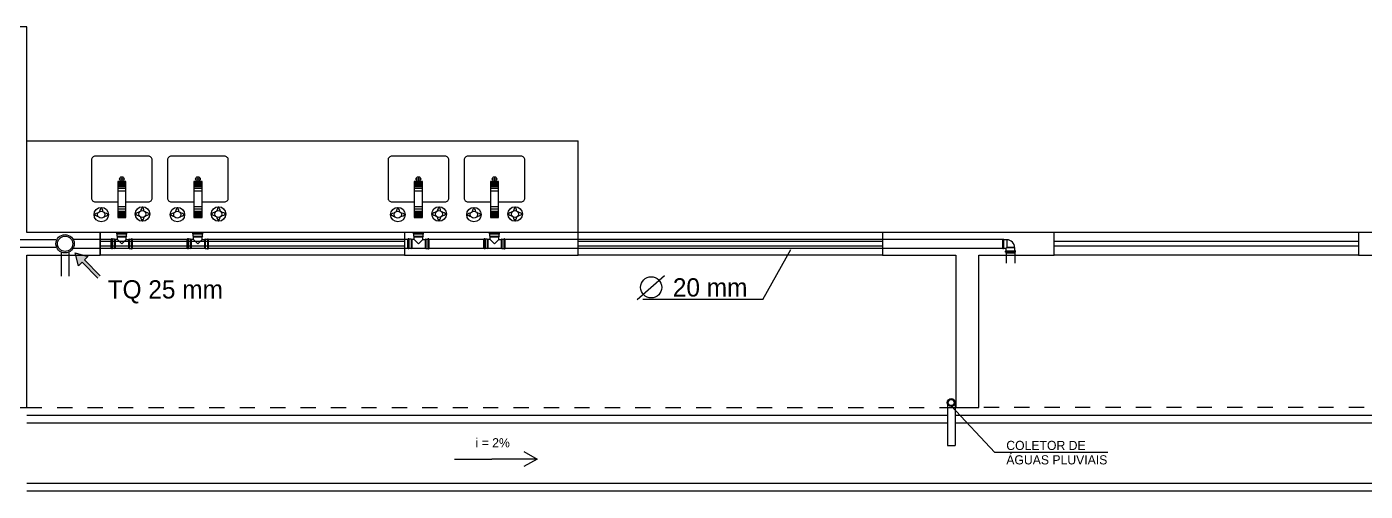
# Model space of a CAD drawing. Header units: millimetres. Extents: x 776 to 1595, y 411 to 1258.
# Drawn here: x 882.78 to 891.58, y 446.99 to 450.04 of the extents above; entities that cross this region are included whole.
import ezdxf

# ---------------------------------------------------------------- set-up
doc = ezdxf.new("R2010")
doc.units = ezdxf.units.MM
doc.linetypes.add('ACAD_ISO03W100', pattern=[30, 12, -18])
doc.linetypes.add('ACAD_ISO05W100', pattern=[33, 24, -3, 0, -3, 0, -3])
for name, color, linetype in [('can01', 1, 'Continuous'), ('can02', 2, 'Continuous'), ('COTAS-TEXTOS', 1, 'Continuous'), ('Fios', 10, 'Continuous'), ('pena 01', 1, 'Continuous'), ('pena01', 1, 'Continuous'), ('pena02', 2, 'Continuous'), ('pena03', 3, 'Continuous'), ('texto hidro', 1, 'Continuous'), ('TIGRECAD', 1, 'Continuous')]:
    doc.layers.add(name, color=color, linetype=linetype)
doc.styles.get("Standard").update_dxf_attribs({"font": 'ERASLGHT.TTF'})

msp = doc.modelspace()

# ---------------------------------------------------------------- hatches: boundary and pattern name
at = {"layer": 'pena01'}
h = msp.add_hatch(color=256, dxfattribs=at)
h.paths.add_polyline_path([(888.8338, 447.5687, 1), (888.8853, 447.5687, 1)])
h.paths.add_polyline_path([(888.879, 447.5688, 1), (888.839, 447.5688, 1)], flags=16)
at = {"layer": 'texto hidro'}
msp.add_hatch(color=256, dxfattribs=at).paths.add_polyline_path([(883.1839, 448.5281), (883.161, 448.5055), (883.2645, 448.4009), (883.2485, 448.3851), (883.1451, 448.4898), (883.1222, 448.4672), (883.1003, 448.551)])

# ---------------------------------------------------------------- linework, layer by layer
at = {"layer": 'can01'}
msp.add_line((885.5932, 447.1977), (885.8399, 447.1977), dxfattribs=at)
for centre, radius in [((888.8595, 447.5687), 0.0258), ((888.859, 447.5688), 0.02)]:
    msp.add_circle(centre, radius, dxfattribs=at)
at = {"layer": 'can02', "color": 0}
for points in [[(882.7818, 447.5364), (882.7818, 448.5364), (883.2651, 448.5364), (883.2651, 448.6864), (882.7818, 448.6864), (882.7818, 450.0364), (882.2818, 450.0364), (882.2818, 449.8864), (882.6318, 449.8864), (882.6318, 447.5364)], [(886.4068, 448.5364), (886.4068, 448.6864), (885.2651, 448.6864), (885.2651, 448.5364)], [(889.0401, 447.5364), (889.0401, 448.5364), (889.536, 448.5364), (889.536, 448.6864), (888.4068, 448.6864), (888.4068, 448.5364), (888.8901, 448.5364), (888.8901, 447.5364)], [(892.6776, 448.5364), (892.6776, 448.6864), (891.536, 448.6864), (891.536, 448.5364)]]:
    msp.add_lwpolyline(points, close=True, dxfattribs=at)
at = {"layer": 'Fios', "color": 0}
for p, q in [((882.7818, 449.2864), (886.4068, 449.2864)), ((886.4068, 448.6864), (886.4068, 449.2864)), ((883.2068, 449.1614), (883.2068, 448.9114)), ((883.5818, 449.1864), (883.2318, 449.1864)), ((883.6068, 448.9114), (883.6068, 449.1614)), ((883.7068, 449.1614), (883.7068, 448.9114)), ((884.0818, 449.1864), (883.7318, 449.1864)), ((884.1068, 448.9114), (884.1068, 449.1614)), ((885.1568, 449.1614), (885.1568, 448.9114)), ((885.5318, 449.1864), (885.1818, 449.1864)), ((885.5568, 448.9114), (885.5568, 449.1614)), ((885.6568, 449.1614), (885.6568, 448.9114)), ((886.0318, 449.1864), (885.6818, 449.1864)), ((886.0568, 448.9114), (886.0568, 449.1614)), ((883.3916, 449.0369), (883.422, 449.0369)), ((883.4068, 449.0521), (883.4068, 449.0217)), ((883.8916, 449.0369), (883.922, 449.0369)), ((883.9068, 449.0521), (883.9068, 449.0217)), ((885.3416, 449.0369), (885.372, 449.0369)), ((885.3568, 449.0521), (885.3568, 449.0217)), ((885.8416, 449.0369), (885.872, 449.0369)), ((885.8568, 449.0521), (885.8568, 449.0217)), ((883.4339, 449.0195), (883.3797, 449.0195)), ((883.3797, 449.0195), (883.3797, 448.7834)), ((883.4339, 449.0165), (883.3797, 449.0165)), ((883.4339, 449.0128), (883.3797, 449.0128)), ((883.4339, 449.0083), (883.3797, 449.0083)), ((883.4339, 449.0024), (883.3797, 449.0024)), ((883.4339, 448.9943), (883.3797, 448.9943)), ((883.4339, 448.985), (883.3797, 448.985)), ((883.4339, 448.9735), (883.3797, 448.9735)), ((883.4339, 448.9561), (883.3797, 448.9561)), ((883.4339, 448.7834), (883.4339, 449.0195)), ((883.8797, 449.0195), (883.8797, 448.7834)), ((883.9339, 449.0195), (883.8797, 449.0195)), ((883.9339, 449.0165), (883.8797, 449.0165)), ((883.9339, 449.0128), (883.8797, 449.0128)), ((883.9339, 449.0083), (883.8797, 449.0083)), ((883.9339, 449.0024), (883.8797, 449.0024)), ((883.9339, 448.9943), (883.8797, 448.9943)), ((883.9339, 448.985), (883.8797, 448.985)), ((883.9339, 448.9735), (883.8797, 448.9735)), ((883.9339, 448.9561), (883.8797, 448.9561)), ((883.9339, 448.7834), (883.9339, 449.0195)), ((885.3297, 449.0195), (885.3297, 448.7834)), ((885.3839, 449.0195), (885.3297, 449.0195)), ((885.3839, 449.0165), (885.3297, 449.0165)), ((885.3839, 449.0128), (885.3297, 449.0128)), ((885.3839, 449.0083), (885.3297, 449.0083)), ((885.3839, 449.0024), (885.3297, 449.0024)), ((885.3839, 448.9943), (885.3297, 448.9943)), ((885.3839, 448.985), (885.3297, 448.985)), ((885.3839, 448.9735), (885.3297, 448.9735)), ((885.3839, 448.9561), (885.3297, 448.9561)), ((885.3839, 448.7834), (885.3839, 449.0195)), ((885.8839, 449.0195), (885.8297, 449.0195)), ((885.8297, 449.0195), (885.8297, 448.7834)), ((885.8839, 449.0165), (885.8297, 449.0165)), ((885.8839, 449.0128), (885.8297, 449.0128)), ((885.8839, 449.0083), (885.8297, 449.0083)), ((885.8839, 449.0024), (885.8297, 449.0024)), ((885.8839, 448.9943), (885.8297, 448.9943)), ((885.8839, 448.985), (885.8297, 448.985)), ((885.8839, 448.9735), (885.8297, 448.9735)), ((885.8839, 448.9561), (885.8297, 448.9561)), ((885.8839, 448.7834), (885.8839, 449.0195)), ((883.2318, 448.8864), (883.3797, 448.8864)), ((883.4339, 448.8546), (883.3797, 448.8546)), ((883.4339, 448.8864), (883.5818, 448.8864)), ((883.7318, 448.8864), (883.8797, 448.8864)), ((883.9339, 448.8546), (883.8797, 448.8546)), ((883.9339, 448.8864), (884.0818, 448.8864)), ((885.1818, 448.8864), (885.3297, 448.8864)), ((885.3839, 448.8546), (885.3297, 448.8546)), ((885.3839, 448.8864), (885.5318, 448.8864)), ((885.6818, 448.8864), (885.8297, 448.8864)), ((885.8839, 448.8546), (885.8297, 448.8546)), ((885.8839, 448.8864), (886.0318, 448.8864)), ((883.4339, 448.8383), (883.3797, 448.8383)), ((883.4339, 448.8231), (883.3797, 448.8231)), ((883.4339, 448.8139), (883.3797, 448.8139)), ((883.4339, 448.8068), (883.3797, 448.8068)), ((883.4339, 448.8001), (883.3797, 448.8001)), ((883.4339, 448.7942), (883.3797, 448.7942)), ((883.4339, 448.7905), (883.3797, 448.7905)), ((883.4339, 448.7883), (883.3797, 448.7883)), ((883.4339, 448.7861), (883.3797, 448.7861)), ((883.4339, 448.785), (883.3797, 448.785)), ((883.3797, 448.7834), (883.4339, 448.7834)), ((883.9339, 448.8383), (883.8797, 448.8383)), ((883.9339, 448.8231), (883.8797, 448.8231)), ((883.9339, 448.8139), (883.8797, 448.8139)), ((883.9339, 448.8068), (883.8797, 448.8068)), ((883.9339, 448.8001), (883.8797, 448.8001)), ((883.9339, 448.7942), (883.8797, 448.7942)), ((883.9339, 448.7905), (883.8797, 448.7905)), ((883.9339, 448.7883), (883.8797, 448.7883)), ((883.9339, 448.7861), (883.8797, 448.7861)), ((883.9339, 448.785), (883.8797, 448.785)), ((883.8797, 448.7834), (883.9339, 448.7834)), ((885.3839, 448.8383), (885.3297, 448.8383)), ((885.3839, 448.8231), (885.3297, 448.8231)), ((885.3839, 448.8139), (885.3297, 448.8139)), ((885.3839, 448.8068), (885.3297, 448.8068)), ((885.3839, 448.8001), (885.3297, 448.8001)), ((885.3839, 448.7942), (885.3297, 448.7942)), ((885.3839, 448.7905), (885.3297, 448.7905)), ((885.3839, 448.7883), (885.3297, 448.7883)), ((885.3839, 448.7861), (885.3297, 448.7861)), ((885.3839, 448.785), (885.3297, 448.785)), ((885.3297, 448.7834), (885.3839, 448.7834)), ((885.8839, 448.8383), (885.8297, 448.8383)), ((885.8839, 448.8231), (885.8297, 448.8231)), ((885.8839, 448.8139), (885.8297, 448.8139)), ((885.8839, 448.8068), (885.8297, 448.8068)), ((885.8839, 448.8001), (885.8297, 448.8001)), ((885.8839, 448.7942), (885.8297, 448.7942)), ((885.8839, 448.7905), (885.8297, 448.7905)), ((885.8839, 448.7883), (885.8297, 448.7883)), ((885.8839, 448.7861), (885.8297, 448.7861)), ((885.8839, 448.785), (885.8297, 448.785)), ((885.8297, 448.7834), (885.8839, 448.7834))]:
    msp.add_line(p, q, dxfattribs=at)
for centre, radius in [((883.4068, 449.0369), 0.0152), ((883.9068, 449.0369), 0.0152), ((885.3568, 449.0369), 0.0152), ((885.8568, 449.0369), 0.0152), ((883.2718, 448.8029), 0.0477), ((883.5425, 448.807), 0.0477), ((883.7718, 448.8029), 0.0477), ((884.0425, 448.807), 0.0477), ((885.2218, 448.8029), 0.0477), ((885.4925, 448.807), 0.0477), ((885.7218, 448.8029), 0.0477), ((885.9925, 448.807), 0.0477), ((883.271, 448.8027), 0.0233), ((883.5416, 448.8068), 0.0233), ((883.771, 448.8027), 0.0233), ((884.0416, 448.8068), 0.0233), ((885.221, 448.8027), 0.0233), ((885.4916, 448.8068), 0.0233), ((885.721, 448.8027), 0.0233), ((885.9916, 448.8068), 0.0233)]:
    msp.add_circle(centre, radius, dxfattribs=at)
for centre, radius, start, end in [((883.2318, 449.1614), 0.025, 89.99996, 180.00004), ((883.5818, 449.1614), 0.025, 359.99996, 90.00004), ((883.7318, 449.1614), 0.025, 89.99996, 180.00004), ((884.0818, 449.1614), 0.025, 359.99996, 90.00004), ((885.1818, 449.1614), 0.025, 89.99996, 180.00004), ((885.5318, 449.1614), 0.025, 359.99996, 90.00004), ((885.6818, 449.1614), 0.025, 89.99996, 180.00004), ((886.0318, 449.1614), 0.025, 359.99996, 90.00004), ((883.2318, 448.9114), 0.025, 179.99996, 270.00004), ((883.3445, 448.8021), 0.0871, 146.18121, 165.97518), ((883.1986, 448.8037), 0.0871, 12.19895, 32.50746), ((883.6151, 448.8061), 0.0871, 146.18121, 165.97518), ((883.4692, 448.8078), 0.0871, 12.19895, 32.50746), ((883.5818, 448.9114), 0.025, 269.99996, 0.00004), ((883.7318, 448.9114), 0.025, 179.99996, 270.00004), ((883.8445, 448.8021), 0.0871, 146.18121, 165.97518), ((883.6986, 448.8037), 0.0871, 12.19895, 32.50746), ((884.1151, 448.8061), 0.0871, 146.18121, 165.97518), ((883.9692, 448.8078), 0.0871, 12.19895, 32.50746), ((884.0818, 448.9114), 0.025, 269.99996, 0.00004), ((885.1818, 448.9114), 0.025, 179.99996, 270.00004), ((885.2945, 448.8021), 0.0871, 146.18121, 165.97518), ((885.1486, 448.8037), 0.0871, 12.19895, 32.50746), ((885.5651, 448.8061), 0.0871, 146.18121, 165.97518), ((885.4192, 448.8078), 0.0871, 12.19895, 32.50746), ((885.5318, 448.9114), 0.025, 269.99996, 0.00004), ((885.6818, 448.9114), 0.025, 179.99996, 270.00004), ((885.7945, 448.8021), 0.0871, 146.18121, 165.97518), ((885.6486, 448.8037), 0.0871, 12.19895, 32.50746), ((886.0651, 448.8061), 0.0871, 146.18121, 165.97518), ((885.9192, 448.8078), 0.0871, 12.19895, 32.50746), ((886.0318, 448.9114), 0.025, 269.99996, 0.00004), ((883.2718, 448.73), 0.0871, 103.87427, 123.16312), ((883.2718, 448.8758), 0.0871, 236.83688, 255.95713), ((883.2718, 448.73), 0.0871, 56.83688, 77.49214), ((883.2718, 448.8758), 0.0871, 282.68337, 303.16312), ((883.5425, 448.734), 0.0871, 103.87427, 123.16312), ((883.5425, 448.8799), 0.0871, 236.83688, 255.95713), ((883.6151, 448.8061), 0.0871, 193.01879, 212.50746), ((883.4692, 448.8078), 0.0871, 326.18121, 346.17978), ((883.5425, 448.734), 0.0871, 56.83688, 77.49214), ((883.5425, 448.8799), 0.0871, 282.68337, 303.16312), ((883.7718, 448.73), 0.0871, 103.87427, 123.16312), ((883.7718, 448.8758), 0.0871, 236.83688, 255.95713), ((883.7718, 448.73), 0.0871, 56.83688, 77.49214), ((883.7718, 448.8758), 0.0871, 282.68337, 303.16312), ((884.0425, 448.734), 0.0871, 103.87427, 123.16312), ((884.0425, 448.8799), 0.0871, 236.83688, 255.95713), ((884.1151, 448.8061), 0.0871, 193.01879, 212.50746), ((883.9692, 448.8078), 0.0871, 326.18121, 346.17978), ((884.0425, 448.734), 0.0871, 56.83688, 77.49214), ((884.0425, 448.8799), 0.0871, 282.68337, 303.16312), ((885.2218, 448.73), 0.0871, 103.87427, 123.16312), ((885.2218, 448.8758), 0.0871, 236.83688, 255.95713), ((885.2218, 448.73), 0.0871, 56.83688, 77.49214), ((885.2218, 448.8758), 0.0871, 282.68337, 303.16312), ((885.4925, 448.734), 0.0871, 103.87427, 123.16312), ((885.4925, 448.8799), 0.0871, 236.83688, 255.95713), ((885.5651, 448.8061), 0.0871, 193.01879, 212.50746), ((885.4192, 448.8078), 0.0871, 326.18121, 346.17978), ((885.4925, 448.734), 0.0871, 56.83688, 77.49214), ((885.4925, 448.8799), 0.0871, 282.68337, 303.16312), ((885.7218, 448.73), 0.0871, 103.87427, 123.16312), ((885.7218, 448.8758), 0.0871, 236.83688, 255.95713), ((885.7218, 448.73), 0.0871, 56.83688, 77.49214), ((885.7218, 448.8758), 0.0871, 282.68337, 303.16312), ((885.9925, 448.734), 0.0871, 103.87427, 123.16312), ((885.9925, 448.8799), 0.0871, 236.83688, 255.95713), ((886.0651, 448.8061), 0.0871, 193.01879, 212.50746), ((885.9192, 448.8078), 0.0871, 326.18121, 346.17978), ((885.9925, 448.734), 0.0871, 56.83688, 77.49214), ((885.9925, 448.8799), 0.0871, 282.68337, 303.16312)]:
    msp.add_arc(centre, radius, start, end, dxfattribs=at)
at = {"layer": 'pena 01', "color": 0, "linetype": 'ACAD_ISO03W100', "ltscale": 0.005}
for p, q in [((882.7818, 447.5364), (888.8901, 447.5364)), ((895.1735, 447.5364), (889.0401, 447.5364))]:
    msp.add_line(p, q, dxfattribs=at)
at = {"layer": 'pena01', "color": 0}
for p, q in [((885.2651, 448.6864), (883.2651, 448.6864)), ((888.4068, 448.6864), (886.4068, 448.6864)), ((891.536, 448.6864), (889.536, 448.6864)), ((885.2651, 448.5364), (883.2651, 448.5364)), ((888.4068, 448.5364), (886.4068, 448.5364)), ((891.536, 448.5364), (889.536, 448.5364))]:
    msp.add_line(p, q, dxfattribs=at)
at = {"layer": 'pena01'}
for p, q in [((882.7818, 447.4864), (888.8338, 447.4864)), ((888.8853, 447.4864), (895.1189, 447.4864)), ((882.7818, 447.4364), (888.8338, 447.4364)), ((888.8853, 447.4364), (895.1189, 447.4364)), ((901.6818, 447.0364), (882.7818, 447.0364)), ((901.7318, 446.9864), (882.7818, 446.9864))]:
    msp.add_line(p, q, dxfattribs=at)
at = {"layer": 'pena02', "color": 0}
for p, q in [((883.2651, 448.6864), (883.2651, 448.5364)), ((885.2651, 448.6264), (883.2651, 448.6264)), ((885.2651, 448.5964), (883.2651, 448.5964)), ((888.4068, 448.6264), (886.4068, 448.6264)), ((888.4068, 448.5964), (886.4068, 448.5964)), ((891.536, 448.6264), (889.536, 448.6264)), ((891.536, 448.5964), (889.536, 448.5964))]:
    msp.add_line(p, q, dxfattribs=at)
at = {"layer": 'pena02'}
for p, q in [((888.8338, 447.5688), (888.8338, 447.2856)), ((888.8853, 447.5687), (888.8853, 447.2856)), ((888.8338, 447.2856), (888.8853, 447.2856))]:
    msp.add_line(p, q, dxfattribs=at)
at = {"layer": 'pena03', "color": 0}
for p in [(883.3735, 448.6864), (883.8735, 448.6864), (885.3235, 448.6864), (885.8235, 448.6864)]:
    msp.add_point(p, dxfattribs=at)
at = {"layer": 'texto hidro', "linetype": 'ACAD_ISO05W100', "ltscale": 0.01}
for p, q in [((882.9737, 448.6368), (880.1106, 448.6368)), ((882.9737, 448.586), (880.1106, 448.586))]:
    msp.add_line(p, q, dxfattribs=at)
at = {"layer": 'texto hidro'}
for p, q in [((883.0083, 448.557), (883.0083, 448.3987)), ((883.0591, 448.557), (883.0591, 448.3987)), ((883.161, 448.5055), (883.2645, 448.4009)), ((883.1451, 448.4898), (883.2485, 448.3851))]:
    msp.add_line(p, q, dxfattribs=at)
msp.add_lwpolyline([(883.1451, 448.4898), (883.1222, 448.4672), (883.1003, 448.551), (883.1839, 448.5281), (883.161, 448.5055)], dxfattribs=at)
for radius in [0.06, 0.05]:
    msp.add_circle((883.0337, 448.6114), radius, dxfattribs=at)
at = {"layer": 'TIGRECAD'}
for p, q in [((883.3744, 448.6772), (883.3744, 448.6801)), ((883.3761, 448.6815), (883.3758, 448.6815)), ((883.3758, 448.6815), (883.4378, 448.6815)), ((883.3761, 448.6757), (883.3758, 448.6757)), ((883.3758, 448.6757), (883.4378, 448.6757)), ((883.3765, 448.6819), (883.3765, 448.684)), ((883.4371, 448.684), (883.3765, 448.684)), ((883.3765, 448.662), (883.3765, 448.6753)), ((883.4371, 448.6819), (883.4371, 448.684)), ((883.4371, 448.662), (883.4371, 448.6753)), ((883.4375, 448.6815), (883.4378, 448.6815)), ((883.4375, 448.6757), (883.4378, 448.6757)), ((883.4392, 448.6772), (883.4392, 448.6801)), ((883.8744, 448.6772), (883.8744, 448.6801)), ((883.8761, 448.6815), (883.8758, 448.6815)), ((883.8758, 448.6815), (883.9378, 448.6815)), ((883.8761, 448.6757), (883.8758, 448.6757)), ((883.8758, 448.6757), (883.9378, 448.6757)), ((883.8765, 448.6819), (883.8765, 448.684)), ((883.9371, 448.684), (883.8765, 448.684)), ((883.8765, 448.662), (883.8765, 448.6753)), ((883.9371, 448.6819), (883.9371, 448.684)), ((883.9371, 448.662), (883.9371, 448.6753)), ((883.9375, 448.6815), (883.9378, 448.6815)), ((883.9375, 448.6757), (883.9378, 448.6757)), ((883.9392, 448.6772), (883.9392, 448.6801)), ((885.3244, 448.6772), (885.3244, 448.6801)), ((885.3261, 448.6815), (885.3258, 448.6815)), ((885.3258, 448.6815), (885.3878, 448.6815)), ((885.3261, 448.6757), (885.3258, 448.6757)), ((885.3258, 448.6757), (885.3878, 448.6757)), ((885.3265, 448.6819), (885.3265, 448.684)), ((885.3871, 448.684), (885.3265, 448.684)), ((885.3265, 448.662), (885.3265, 448.6753)), ((885.3871, 448.6819), (885.3871, 448.684)), ((885.3871, 448.662), (885.3871, 448.6753)), ((885.3875, 448.6815), (885.3878, 448.6815)), ((885.3875, 448.6757), (885.3878, 448.6757)), ((885.3892, 448.6772), (885.3892, 448.6801)), ((885.8244, 448.6772), (885.8244, 448.6801)), ((885.8258, 448.6815), (885.8878, 448.6815)), ((885.8261, 448.6815), (885.8258, 448.6815)), ((885.8258, 448.6757), (885.8878, 448.6757)), ((885.8261, 448.6757), (885.8258, 448.6757)), ((885.8871, 448.684), (885.8265, 448.684)), ((885.8265, 448.6819), (885.8265, 448.684)), ((885.8265, 448.662), (885.8265, 448.6753)), ((885.8871, 448.6819), (885.8871, 448.684)), ((885.8871, 448.662), (885.8871, 448.6753)), ((885.8875, 448.6815), (885.8878, 448.6815)), ((885.8875, 448.6757), (885.8878, 448.6757)), ((885.8892, 448.6772), (885.8892, 448.6801)), ((883.0861, 448.6407), (883.3364, 448.6407)), ((883.3364, 448.5811), (883.3364, 448.6417)), ((883.3384, 448.6417), (883.3364, 448.6417)), ((883.3389, 448.6424), (883.3389, 448.5804)), ((883.3432, 448.6438), (883.3403, 448.6438)), ((883.3446, 448.6424), (883.3446, 448.5804)), ((883.3583, 448.6417), (883.3451, 448.6417)), ((883.3583, 448.6417), (883.3583, 448.5811)), ((883.3585, 448.6416), (883.363, 448.6404)), ((883.3778, 448.6404), (883.363, 448.6404)), ((883.363, 448.6404), (883.363, 448.5823)), ((883.3765, 448.662), (883.4371, 448.662)), ((883.3766, 448.6619), (883.3778, 448.6574)), ((883.3778, 448.6404), (883.3778, 448.6574)), ((883.3778, 448.6574), (883.4358, 448.6574)), ((883.3778, 448.6404), (883.4068, 448.6114)), ((883.4358, 448.6404), (883.4068, 448.6114)), ((883.4371, 448.6619), (883.4358, 448.6574)), ((883.4358, 448.6404), (883.4358, 448.6574)), ((883.4358, 448.6404), (883.4506, 448.6404)), ((883.4551, 448.6416), (883.4506, 448.6404)), ((883.4506, 448.6404), (883.4506, 448.5823)), ((883.4553, 448.6417), (883.4685, 448.6417)), ((883.4553, 448.6417), (883.4553, 448.5811)), ((883.469, 448.6424), (883.469, 448.5804)), ((883.4704, 448.6438), (883.4733, 448.6438)), ((883.4747, 448.6424), (883.4747, 448.5804)), ((883.4752, 448.6417), (883.4772, 448.6417)), ((883.4772, 448.5811), (883.4772, 448.6417)), ((883.4772, 448.6407), (883.8364, 448.6407)), ((883.8364, 448.5811), (883.8364, 448.6417)), ((883.8384, 448.6417), (883.8364, 448.6417)), ((883.8389, 448.6424), (883.8389, 448.5804)), ((883.8432, 448.6438), (883.8403, 448.6438)), ((883.8446, 448.6424), (883.8446, 448.5804)), ((883.8583, 448.6417), (883.8451, 448.6417)), ((883.8583, 448.6417), (883.8583, 448.5811)), ((883.8585, 448.6416), (883.863, 448.6404)), ((883.8778, 448.6404), (883.863, 448.6404)), ((883.863, 448.6404), (883.863, 448.5823)), ((883.8765, 448.662), (883.9371, 448.662)), ((883.8766, 448.6619), (883.8778, 448.6574)), ((883.8778, 448.6404), (883.8778, 448.6574)), ((883.8778, 448.6574), (883.9358, 448.6574)), ((883.8778, 448.6404), (883.9068, 448.6114)), ((883.9358, 448.6404), (883.9068, 448.6114)), ((883.9371, 448.6619), (883.9358, 448.6574)), ((883.9358, 448.6404), (883.9358, 448.6574)), ((883.9358, 448.6404), (883.9506, 448.6404)), ((883.9551, 448.6416), (883.9506, 448.6404)), ((883.9506, 448.6404), (883.9506, 448.5823)), ((883.9553, 448.6417), (883.9685, 448.6417)), ((883.9553, 448.6417), (883.9553, 448.5811)), ((883.969, 448.6424), (883.969, 448.5804)), ((883.9704, 448.6438), (883.9733, 448.6438)), ((883.9747, 448.6424), (883.9747, 448.5804)), ((883.9752, 448.6417), (883.9772, 448.6417)), ((883.9772, 448.5811), (883.9772, 448.6417)), ((883.9772, 448.6407), (885.2864, 448.6407)), ((885.2864, 448.5811), (885.2864, 448.6417)), ((885.2884, 448.6417), (885.2864, 448.6417)), ((885.2889, 448.6424), (885.2889, 448.5804)), ((885.2932, 448.6438), (885.2903, 448.6438)), ((885.2946, 448.6424), (885.2946, 448.5804)), ((885.3083, 448.6417), (885.2951, 448.6417)), ((885.3083, 448.6417), (885.3083, 448.5811)), ((885.3085, 448.6416), (885.313, 448.6404)), ((885.3278, 448.6404), (885.313, 448.6404)), ((885.313, 448.6404), (885.313, 448.5823)), ((885.3265, 448.662), (885.3871, 448.662)), ((885.3266, 448.6619), (885.3278, 448.6574)), ((885.3278, 448.6404), (885.3278, 448.6574)), ((885.3278, 448.6574), (885.3858, 448.6574)), ((885.3278, 448.6404), (885.3568, 448.6114)), ((885.3858, 448.6404), (885.3568, 448.6114)), ((885.3871, 448.6619), (885.3858, 448.6574)), ((885.3858, 448.6404), (885.3858, 448.6574)), ((885.3858, 448.6404), (885.4006, 448.6404)), ((885.4051, 448.6416), (885.4006, 448.6404)), ((885.4006, 448.6404), (885.4006, 448.5823)), ((885.4053, 448.6417), (885.4185, 448.6417)), ((885.4053, 448.6417), (885.4053, 448.5811)), ((885.419, 448.6424), (885.419, 448.5804)), ((885.4204, 448.6438), (885.4233, 448.6438)), ((885.4247, 448.6424), (885.4247, 448.5804)), ((885.4252, 448.6417), (885.4272, 448.6417)), ((885.4272, 448.5811), (885.4272, 448.6417)), ((885.4272, 448.6407), (885.7864, 448.6407)), ((885.7884, 448.6417), (885.7864, 448.6417)), ((885.7864, 448.5811), (885.7864, 448.6417)), ((885.7889, 448.6424), (885.7889, 448.5804)), ((885.7932, 448.6438), (885.7903, 448.6438)), ((885.7946, 448.6424), (885.7946, 448.5804)), ((885.8083, 448.6417), (885.7951, 448.6417)), ((885.8083, 448.6417), (885.8083, 448.5811)), ((885.8085, 448.6416), (885.813, 448.6404)), ((885.813, 448.6404), (885.813, 448.5823)), ((885.8278, 448.6404), (885.813, 448.6404)), ((885.8265, 448.662), (885.8871, 448.662)), ((885.8266, 448.6619), (885.8278, 448.6574)), ((885.8278, 448.6574), (885.8858, 448.6574)), ((885.8278, 448.6404), (885.8278, 448.6574)), ((885.8278, 448.6404), (885.8568, 448.6114)), ((885.8858, 448.6404), (885.8568, 448.6114)), ((885.8871, 448.6619), (885.8858, 448.6574)), ((885.8858, 448.6404), (885.8858, 448.6574)), ((885.8858, 448.6404), (885.9006, 448.6404)), ((885.9051, 448.6416), (885.9006, 448.6404)), ((885.9006, 448.6404), (885.9006, 448.5823)), ((885.9053, 448.6417), (885.9053, 448.5811)), ((885.9053, 448.6417), (885.9185, 448.6417)), ((885.919, 448.6424), (885.919, 448.5804)), ((885.9204, 448.6438), (885.9233, 448.6438)), ((885.9247, 448.6424), (885.9247, 448.5804)), ((885.9252, 448.6417), (885.9272, 448.6417)), ((885.9272, 448.5811), (885.9272, 448.6417)), ((885.9272, 448.6407), (889.2036, 448.6407)), ((889.1984, 448.6407), (889.2036, 448.6407)), ((889.1984, 448.5814), (889.1984, 448.6407)), ((889.2036, 448.6407), (889.2049, 448.6394)), ((889.2036, 448.5814), (889.2036, 448.6407)), ((889.2049, 448.6394), (889.2244, 448.6394)), ((889.2049, 448.5827), (889.2049, 448.6394)), ((889.2244, 448.5852), (889.2205, 448.5827)), ((889.2244, 448.6394), (889.2244, 448.5852)), ((889.2244, 448.6394), (889.226, 448.6378)), ((889.2244, 448.5852), (889.226, 448.5863)), ((889.226, 448.5863), (889.226, 448.6378)), ((889.2759, 448.5863), (889.226, 448.5863)), ((889.2759, 448.5863), (889.2759, 448.5866)), ((889.2778, 448.5844), (889.2759, 448.5863)), ((883.0861, 448.5821), (883.3364, 448.5821)), ((883.3384, 448.5811), (883.3364, 448.5811)), ((883.3389, 448.5807), (883.3389, 448.5804)), ((883.3432, 448.5789), (883.3403, 448.5789)), ((883.3446, 448.5807), (883.3446, 448.5804)), ((883.3583, 448.5811), (883.3451, 448.5811)), ((883.3585, 448.5811), (883.363, 448.5823)), ((883.363, 448.5823), (883.4506, 448.5823)), ((883.4551, 448.5811), (883.4506, 448.5823)), ((883.4553, 448.5811), (883.4685, 448.5811)), ((883.469, 448.5807), (883.469, 448.5804)), ((883.4704, 448.5789), (883.4733, 448.5789)), ((883.4747, 448.5807), (883.4747, 448.5804)), ((883.4752, 448.5811), (883.4772, 448.5811)), ((883.4772, 448.5821), (883.8364, 448.5821)), ((883.8384, 448.5811), (883.8364, 448.5811)), ((883.8389, 448.5807), (883.8389, 448.5804)), ((883.8432, 448.5789), (883.8403, 448.5789)), ((883.8446, 448.5807), (883.8446, 448.5804)), ((883.8583, 448.5811), (883.8451, 448.5811)), ((883.8585, 448.5811), (883.863, 448.5823)), ((883.863, 448.5823), (883.9506, 448.5823)), ((883.9551, 448.5811), (883.9506, 448.5823)), ((883.9553, 448.5811), (883.9685, 448.5811)), ((883.969, 448.5807), (883.969, 448.5804)), ((883.9704, 448.5789), (883.9733, 448.5789)), ((883.9747, 448.5807), (883.9747, 448.5804)), ((883.9752, 448.5811), (883.9772, 448.5811)), ((883.9772, 448.5821), (885.2864, 448.5821)), ((885.2884, 448.5811), (885.2864, 448.5811)), ((885.2889, 448.5807), (885.2889, 448.5804)), ((885.2932, 448.5789), (885.2903, 448.5789)), ((885.2946, 448.5807), (885.2946, 448.5804)), ((885.3083, 448.5811), (885.2951, 448.5811)), ((885.3085, 448.5811), (885.313, 448.5823)), ((885.313, 448.5823), (885.4006, 448.5823)), ((885.4051, 448.5811), (885.4006, 448.5823)), ((885.4053, 448.5811), (885.4185, 448.5811)), ((885.419, 448.5807), (885.419, 448.5804)), ((885.4204, 448.5789), (885.4233, 448.5789)), ((885.4247, 448.5807), (885.4247, 448.5804)), ((885.4252, 448.5811), (885.4272, 448.5811)), ((885.4272, 448.5821), (885.7864, 448.5821)), ((885.7884, 448.5811), (885.7864, 448.5811)), ((885.7889, 448.5807), (885.7889, 448.5804)), ((885.7932, 448.5789), (885.7903, 448.5789)), ((885.7946, 448.5807), (885.7946, 448.5804)), ((885.8083, 448.5811), (885.7951, 448.5811)), ((885.8085, 448.5811), (885.813, 448.5823)), ((885.813, 448.5823), (885.9006, 448.5823)), ((885.9051, 448.5811), (885.9006, 448.5823)), ((885.9053, 448.5811), (885.9185, 448.5811)), ((885.919, 448.5807), (885.919, 448.5804)), ((885.9204, 448.5789), (885.9233, 448.5789)), ((885.9247, 448.5807), (885.9247, 448.5804)), ((885.9252, 448.5811), (885.9272, 448.5811)), ((885.9272, 448.5821), (889.1984, 448.5821)), ((887.6199, 448.2453), (887.8043, 448.5743)), ((889.1984, 448.5814), (889.2036, 448.5814)), ((889.2036, 448.5814), (889.2049, 448.5827)), ((889.2049, 448.5827), (889.2205, 448.5827)), ((889.2166, 448.557), (889.2166, 448.5632)), ((889.2175, 448.5557), (889.2195, 448.5552)), ((889.2178, 448.5645), (889.2193, 448.5646)), ((889.2804, 448.5632), (889.2179, 448.5632)), ((889.2179, 448.557), (889.2804, 448.557)), ((889.2205, 448.5659), (889.2205, 448.5827)), ((889.2205, 448.5648), (889.2778, 448.5648)), ((889.2205, 448.555), (889.2778, 448.555)), ((889.2205, 448.5499), (889.2205, 448.554)), ((889.2778, 448.5499), (889.2205, 448.5499)), ((889.2215, 448.5499), (889.2215, 448.484)), ((889.2778, 448.5844), (889.2231, 448.5844)), ((889.2768, 448.5499), (889.2768, 448.484)), ((889.2778, 448.5659), (889.2778, 448.5844)), ((889.2778, 448.5499), (889.2778, 448.554)), ((889.2807, 448.5557), (889.2788, 448.5552)), ((889.2805, 448.5645), (889.279, 448.5646)), ((889.2817, 448.557), (889.2817, 448.5632)), ((886.7955, 448.2453), (886.9753, 448.4026)), ((887.6199, 448.2453), (886.8315, 448.2453)), ((889.1457, 447.2416), (888.8595, 447.5462)), ((886.137, 447.1977), (885.8399, 447.1977)), ((886.0504, 447.2477), (886.137, 447.1977)), ((886.137, 447.1977), (886.0504, 447.1477)), ((889.8897, 447.2416), (889.1457, 447.2416))]:
    msp.add_line(p, q, dxfattribs=at)
msp.add_circle((886.8869, 448.3253), 0.0695, dxfattribs=at)
for centre, radius, start, end in [((883.3758, 448.6801), 0.00142, 90.00018, 180.00018), ((883.3758, 448.6772), 0.00142, 180, 270), ((883.3761, 448.6819), 0.000436, 270, 360), ((883.3761, 448.6753), 0.000436, 0, 90), ((883.4375, 448.6819), 0.000436, 180, 270), ((883.4375, 448.6753), 0.000436, 90, 180), ((883.4378, 448.6801), 0.00142, 359.99982, 89.99982), ((883.4378, 448.6772), 0.00142, 270, 360), ((883.8758, 448.6801), 0.00142, 90.00018, 180.00018), ((883.8758, 448.6772), 0.00142, 180, 270), ((883.8761, 448.6819), 0.000436, 270, 360), ((883.8761, 448.6753), 0.000436, 0, 90), ((883.9375, 448.6819), 0.000436, 180, 270), ((883.9375, 448.6753), 0.000436, 90, 180), ((883.9378, 448.6801), 0.00142, 359.99982, 89.99982), ((883.9378, 448.6772), 0.00142, 270, 360), ((885.3258, 448.6801), 0.00142, 90.00018, 180.00018), ((885.3258, 448.6772), 0.00142, 180, 270), ((885.3261, 448.6819), 0.000436, 270, 360), ((885.3261, 448.6753), 0.000436, 0, 90), ((885.3875, 448.6819), 0.000436, 180, 270), ((885.3875, 448.6753), 0.000436, 90, 180), ((885.3878, 448.6801), 0.00142, 359.99982, 89.99982), ((885.3878, 448.6772), 0.00142, 270, 360), ((885.8258, 448.6801), 0.00142, 90.00018, 180.00018), ((885.8258, 448.6772), 0.00142, 180, 270), ((885.8261, 448.6819), 0.000436, 270, 360), ((885.8261, 448.6753), 0.000436, 0, 90), ((885.8875, 448.6819), 0.000436, 180, 270), ((885.8875, 448.6753), 0.000436, 90, 180), ((885.8878, 448.6801), 0.00142, 359.99982, 89.99982), ((885.8878, 448.6772), 0.00142, 270, 360), ((883.3384, 448.6421), 0.000436, 270, 360), ((883.3403, 448.6424), 0.00142, 90, 180), ((883.3432, 448.6424), 0.00142, 0, 90), ((883.3451, 448.6421), 0.000436, 180, 270), ((883.4685, 448.6421), 0.000436, 270, 360), ((883.4704, 448.6424), 0.00142, 90, 180), ((883.4733, 448.6424), 0.00142, 0, 90), ((883.4752, 448.6421), 0.000436, 180, 270), ((883.8384, 448.6421), 0.000436, 270, 360), ((883.8403, 448.6424), 0.00142, 90, 180), ((883.8432, 448.6424), 0.00142, 0, 90), ((883.8451, 448.6421), 0.000436, 180, 270), ((883.9685, 448.6421), 0.000436, 270, 360), ((883.9704, 448.6424), 0.00142, 90, 180), ((883.9733, 448.6424), 0.00142, 0, 90), ((883.9752, 448.6421), 0.000436, 180, 270), ((885.2884, 448.6421), 0.000436, 270, 360), ((885.2903, 448.6424), 0.00142, 90, 180), ((885.2932, 448.6424), 0.00142, 0, 90), ((885.2951, 448.6421), 0.000436, 180, 270), ((885.4185, 448.6421), 0.000436, 270, 360), ((885.4204, 448.6424), 0.00142, 90, 180), ((885.4233, 448.6424), 0.00142, 0, 90), ((885.4252, 448.6421), 0.000436, 180, 270), ((885.7884, 448.6421), 0.000436, 270, 360), ((885.7903, 448.6424), 0.00142, 90, 180), ((885.7932, 448.6424), 0.00142, 0, 90), ((885.7951, 448.6421), 0.000436, 180, 270), ((885.9185, 448.6421), 0.000436, 270, 360), ((885.9204, 448.6424), 0.00142, 90, 180), ((885.9233, 448.6424), 0.00142, 0, 90), ((885.9252, 448.6421), 0.000436, 180, 270), ((889.2247, 448.5866), 0.0512, 0, 88.52669), ((883.3384, 448.5807), 0.000436, 0, 90), ((883.3403, 448.5804), 0.00142, 180, 270), ((883.3432, 448.5804), 0.00142, 270, 360), ((883.3451, 448.5807), 0.000436, 90, 180), ((883.4685, 448.5807), 0.000436, 0, 90), ((883.4704, 448.5804), 0.00142, 180, 270), ((883.4733, 448.5804), 0.00142, 270, 360), ((883.4752, 448.5807), 0.000436, 90, 180), ((883.8384, 448.5807), 0.000436, 0, 90), ((883.8403, 448.5804), 0.00142, 180, 270), ((883.8432, 448.5804), 0.00142, 270, 360), ((883.8451, 448.5807), 0.000436, 90, 180), ((883.9685, 448.5807), 0.000436, 0, 90), ((883.9704, 448.5804), 0.00142, 180, 270), ((883.9733, 448.5804), 0.00142, 270, 360), ((883.9752, 448.5807), 0.000436, 90, 180), ((885.2884, 448.5807), 0.000436, 0, 90), ((885.2903, 448.5804), 0.00142, 180, 270), ((885.2932, 448.5804), 0.00142, 270, 360), ((885.2951, 448.5807), 0.000436, 90, 180), ((885.4185, 448.5807), 0.000436, 0, 90), ((885.4204, 448.5804), 0.00142, 180, 270), ((885.4233, 448.5804), 0.00142, 270, 360), ((885.4252, 448.5807), 0.000436, 90, 180), ((885.7884, 448.5807), 0.000436, 0, 90), ((885.7903, 448.5804), 0.00142, 180, 270), ((885.7932, 448.5804), 0.00142, 270, 360), ((885.7951, 448.5807), 0.000436, 90, 180), ((885.9185, 448.5807), 0.000436, 0, 90), ((885.9204, 448.5804), 0.00142, 180, 270), ((885.9233, 448.5804), 0.00142, 270, 360), ((885.9252, 448.5807), 0.000436, 90, 180), ((889.2179, 448.5632), 0.0013, 95, 180), ((889.2179, 448.557), 0.0013, 180, 255), ((889.2192, 448.5659), 0.0013, 275, 0), ((889.2192, 448.554), 0.0013, 0, 75), ((889.2791, 448.5659), 0.0013, 180, 265), ((889.2791, 448.554), 0.0013, 105, 180), ((889.2804, 448.5632), 0.0013, 0, 85), ((889.2804, 448.557), 0.0013, 285, 0)]:
    msp.add_arc(centre, radius, start, end, dxfattribs=at)

# ---------------------------------------------------------------- texts
at = {"layer": 'COTAS-TEXTOS', "color": 1}
for s, p in [('i = 2%', (885.7324, 447.2745)), ('COLETOR DE', (889.2213, 447.2571)), ('ÁGUAS PLUVIAIS', (889.2213, 447.1624))]:
    msp.add_text(s, height=0.06, dxfattribs=at).set_placement(p)
at = {"layer": 'texto hidro', "char_height": 0.12, "width": 11.620401, "attachment_point": 1}
for s, insert in [('{\\fEras Demi ITC|b0|i0|c0|p34;TQ 25 mm}', (883.3135, 448.3719)), ('{\\fEras Demi ITC|b0|i0|c0|p34;20 mm}', (887.0292, 448.3849))]:
    msp.add_mtext(s, dxfattribs=dict(at, insert=insert))

doc.saveas('drawing.dxf')
